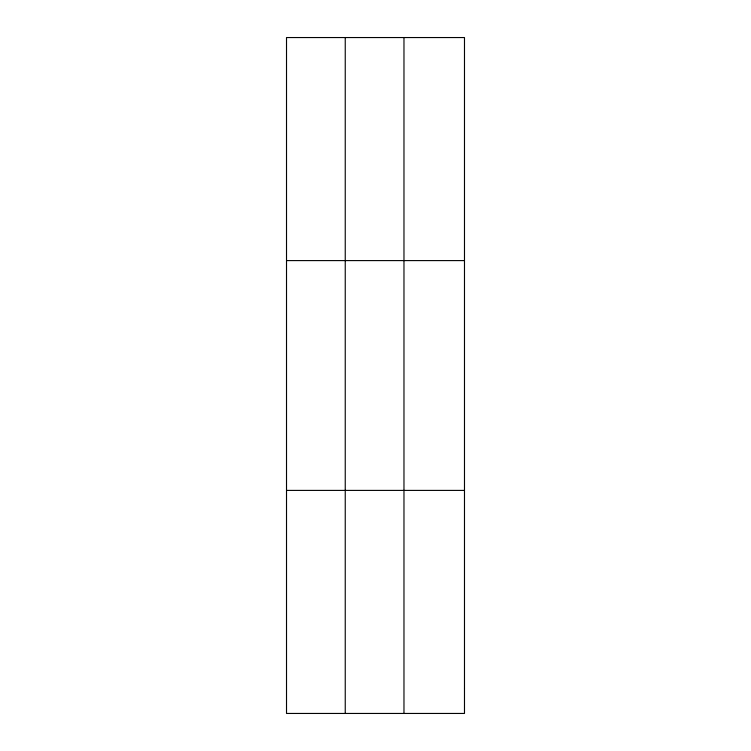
<?xml version="1.0" encoding="UTF-8"?>
<svg xmlns="http://www.w3.org/2000/svg" width="751" height="751" viewBox="0 0 751 751"><rect width="100%" height="100%" fill="white"/><g stroke="black" fill="none" stroke-linecap="round" stroke-linejoin="round"><path stroke-width="1.13" d="M345.244 37.55L345.244 713.45M403.972 37.55L403.972 713.45M286.516 260.597L464.484 260.597M286.516 490.403L464.484 490.403M464.484 688.667L464.484 713.45L286.516 713.45L286.516 37.55L464.484 37.55L464.484 688.667"/></g></svg>
